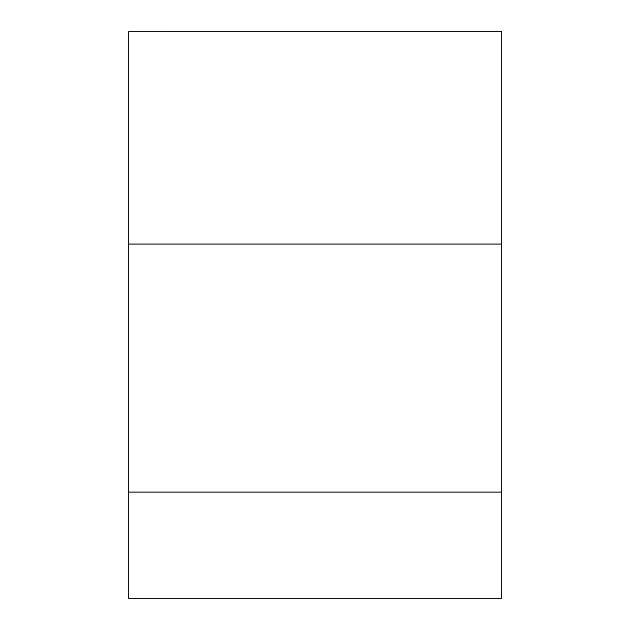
<?xml version="1.0" encoding="UTF-8"?>
<svg xmlns="http://www.w3.org/2000/svg" width="630" height="630" viewBox="0 0 630 630"><rect width="100%" height="100%" fill="white"/><g stroke="black" fill="none" stroke-linecap="round" stroke-linejoin="round"><path stroke-width="0.94" d="M128.488 244.125L501.512 244.125M128.488 492.188L501.512 492.188M501.512 31.5L128.488 31.539L128.488 598.5L501.512 598.5L501.512 31.5"/></g></svg>
